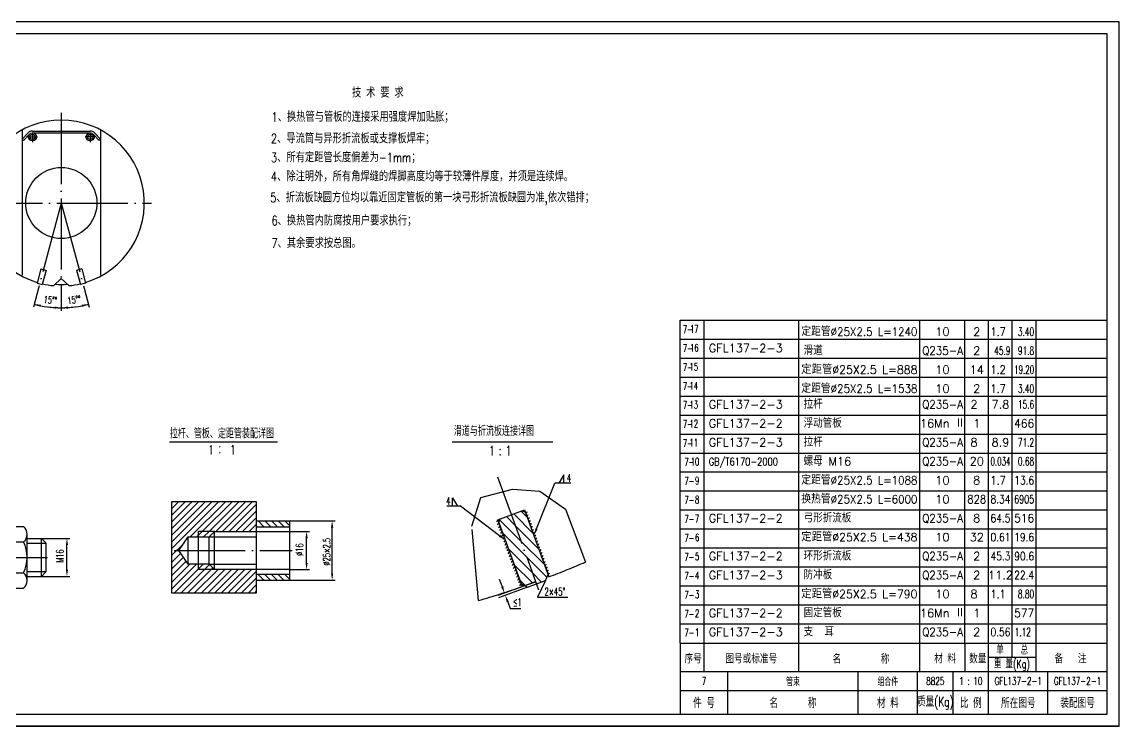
# Model space of a CAD drawing. Extents: x -955 to 1252, y 69 to 1417.
# Drawn here: x -147.1 to 315.5, y 1111.6 to 1408.6 of the extents above; entities that cross this region are included whole.
import ezdxf
from ezdxf.enums import TextEntityAlignment as Align

# ---------------------------------------------------------------- set-up
doc = ezdxf.new("R2010")
doc.units = 0
doc.header["$MEASUREMENT"] = 0
doc.linetypes.add('DASHDOT-M', pattern=[36, 30, -3, 0, -3])
doc.linetypes.add('DIVIDE-M', pattern=[39, 30, -3, 0, -3, 0, -3])
doc.layers.get('0').update_dxf_attribs({"linetype": 'CONTINUOUS'})
for name, color, linetype in [('1', 3, 'CONTINUOUS'), ('CDR_DWG1', 4, 'CONTINUOUS'), ('CDR_DWG2', 2, 'CONTINUOUS'), ('CDR_DWG3', 1, 'DASHDOT-M'), ('CDR_DWG4', 3, 'DIVIDE-M')]:
    doc.layers.add(name, color=color, linetype=linetype)
doc.styles.add('HZ', font='romans', dxfattribs={"width": 0.7, "bigfont": 'hz'})
doc.styles.get("Standard").update_dxf_attribs({"font": 'romans', "width": 0.7, "height": 3})

# ---------------------------------------------------------------- blocks, each defined once
blk = doc.blocks.new('*X104')
at = {"layer": '1', "color": 0, "linetype": 'Continuous'}
for p, q in [((31.44, 28.45), (22.49, 37.4)), ((29.01, 35.12), (25.33, 38.8)), ((36.62, 31.75), (28.44, 39.93)), ((34.19, 38.42), (31.55, 41.06)), ((39.05, 25.08), (29.01, 35.12)), ((33.86, 21.78), (23.83, 31.82)), ((41.48, 18.41), (31.44, 28.45)), ((36.29, 15.11), (26.25, 25.15)), ((42.43, 13.22), (33.86, 21.78)), ((36.3, 10.86), (28.68, 18.48)), ((40.19, 11.21), (36.29, 15.11)), ((33.19, 9.73), (31.11, 11.81))]:
    blk.add_line(p, q, dxfattribs=at)
blk = doc.blocks.new('*X103')
at = {"layer": '1', "color": 0, "linetype": 'Continuous'}
for p, q in [((21.24, 36.59), (21.76, 37.49)), ((21.68, 35.36), (22.21, 36.27)), ((22.13, 34.14), (22.65, 35.04)), ((22.58, 32.91), (23.1, 33.81)), ((23.02, 31.68), (23.55, 32.59)), ((23.47, 30.46), (23.99, 31.36)), ((23.92, 29.23), (24.44, 30.13)), ((24.36, 28), (24.89, 28.91)), ((24.81, 26.78), (25.33, 27.68)), ((25.26, 25.55), (25.78, 26.45)), ((25.7, 24.32), (26.23, 25.23)), ((26.15, 23.1), (26.67, 24)), ((26.6, 21.87), (27.12, 22.77)), ((27.04, 20.64), (27.56, 21.55)), ((27.49, 19.42), (28.01, 20.32)), ((27.94, 18.19), (28.46, 19.09)), ((28.38, 16.96), (28.9, 17.87)), ((28.83, 15.73), (29.35, 16.64)), ((29.27, 14.51), (29.8, 15.41)), ((29.72, 13.28), (30.24, 14.19)), ((30.17, 12.05), (30.69, 12.96)), ((30.61, 10.83), (31.14, 11.73)), ((31.06, 9.6), (31.58, 10.51))]:
    blk.add_line(p, q, dxfattribs=at)
blk = doc.blocks.new('*X102')
at = {"layer": '1', "color": 0, "linetype": 'Continuous'}
for p, q in [((33.61, 40.02), (34.13, 40.92)), ((34.06, 38.79), (34.58, 39.7)), ((34.5, 37.57), (35.03, 38.47)), ((34.95, 36.34), (35.47, 37.24)), ((35.4, 35.11), (35.92, 36.02)), ((35.84, 33.89), (36.37, 34.79)), ((36.29, 32.66), (36.81, 33.56)), ((36.74, 31.43), (37.26, 32.34)), ((37.18, 30.21), (37.71, 31.11)), ((37.63, 28.98), (38.15, 29.88)), ((38.08, 27.75), (38.6, 28.66)), ((38.52, 26.53), (39.04, 27.43)), ((38.97, 25.3), (39.49, 26.2)), ((39.42, 24.07), (39.94, 24.98)), ((39.86, 22.85), (40.38, 23.75)), ((40.31, 21.62), (40.83, 22.52)), ((40.75, 20.39), (41.28, 21.3)), ((41.2, 19.17), (41.72, 20.07)), ((41.65, 17.94), (42.17, 18.84)), ((42.09, 16.71), (42.62, 17.62)), ((42.54, 15.49), (43.06, 16.39)), ((42.99, 14.26), (43.51, 15.16))]:
    blk.add_line(p, q, dxfattribs=at)
blk = doc.blocks.new('A$C303304B3')
at = {"color": 3, "width": 0.68}
blk.add_text('2×45%%d', height=3.2, dxfattribs=at).set_placement((0.21, 0.75))

msp = doc.modelspace()

# ---------------------------------------------------------------- linework, layer by layer
for p, q in [((315.48, 1408.62), (-525.52, 1408.62)), ((315.48, 1111.62), (315.48, 1408.62)), ((-140.13, 1296.28), (-142.26, 1288.34)), ((-120.86, 1296.28), (-118.73, 1288.34)), ((-130.49, 1294.24), (-130.49, 1286.79)), ((-130.49, 1294.24), (-130.49, 1286.79)), ((130.48, 1274.79), (310.48, 1274.79)), ((130.48, 1266.79), (310.48, 1266.79)), ((130.48, 1258.79), (310.48, 1258.79)), ((130.48, 1250.79), (310.48, 1250.79)), ((180.48, 1146.79), (180.48, 1250.79)), ((130.48, 1242.79), (310.48, 1242.79)), ((130.48, 1234.79), (310.48, 1234.79)), ((130.48, 1226.79), (310.48, 1226.79)), ((81.33, 1217.55), (79.24, 1214.07)), ((81.33, 1214.07), (81.33, 1217.55)), ((130.48, 1218.79), (310.48, 1218.79)), ((69.88, 1194.82), (77.59, 1214.07)), ((84.35, 1214.07), (77.59, 1214.07)), ((34.49, 1204.36), (34.49, 1207.83)), ((34.49, 1207.83), (36.57, 1204.36)), ((130.48, 1210.79), (310.48, 1210.79)), ((-84.04, 1194.81), (-72.64, 1206.22)), ((-84.04, 1191.98), (-69.81, 1206.22)), ((-84.04, 1189.15), (-66.98, 1206.22)), ((-84.04, 1186.33), (-64.15, 1206.22)), ((-84.04, 1197.64), (-75.47, 1206.22)), ((-84.04, 1203.3), (-81.12, 1206.22)), ((-84.04, 1200.47), (-78.3, 1206.22)), ((-76.17, 1191.38), (-61.32, 1206.22)), ((-71.05, 1193.66), (-58.5, 1206.22)), ((-68.22, 1193.66), (-55.67, 1206.22)), ((-65.39, 1193.66), (-52.84, 1206.22)), ((-62.57, 1193.66), (-50.01, 1206.22)), ((-59.74, 1193.66), (-48.18, 1205.22)), ((33.2, 1204.36), (32.1, 1204.36)), ((37.85, 1204.36), (33.2, 1204.36)), ((54.32, 1191.88), (37.85, 1204.36)), ((130.48, 1202.79), (310.48, 1202.79)), ((-56.91, 1193.66), (-48.18, 1202.39)), ((-54.08, 1193.66), (-48.18, 1199.56)), ((-45.04, 1195.66), (-47.54, 1198.16)), ((-42.21, 1195.66), (-44.71, 1198.16)), ((-39.38, 1195.66), (-41.88, 1198.16)), ((-36.55, 1195.66), (-39.05, 1198.16)), ((-34.09, 1196.03), (-36.23, 1198.16)), ((-34.09, 1198.16), (-15.06, 1198.16)), ((-34.09, 1173.16), (-34.09, 1198.16)), ((54.53, 1199), (53.93, 1197.72)), ((63.92, 1202.42), (65.2, 1201.83)), ((-72.65, 1192.07), (-71.05, 1193.66)), ((-70.51, 1191.38), (-68.22, 1193.66)), ((-68.18, 1191.38), (-65.9, 1193.66)), ((-51.25, 1193.66), (-48.18, 1196.73)), ((-48.42, 1193.66), (-48.18, 1193.9)), ((-47.87, 1195.66), (-48.18, 1195.98)), ((-34.09, 1193.66), (-25.83, 1193.66)), ((-16.31, 1175.96), (-16.31, 1195.36)), ((130.48, 1194.79), (310.48, 1194.79)), ((-138.86, 1190.77), (-126.86, 1190.77)), ((-73.34, 1191.38), (-72.65, 1192.07)), ((-27.08, 1180.46), (-27.08, 1190.86)), ((-128.11, 1177.57), (-128.11, 1187.97)), ((-84.04, 1183.5), (-78.85, 1188.69)), ((-84.04, 1180.67), (-80.17, 1184.54)), ((130.48, 1186.79), (310.48, 1186.79)), ((-84.04, 1177.84), (-79.02, 1182.87)), ((-84.04, 1175.01), (-77.86, 1181.2)), ((-84.04, 1172.18), (-76.28, 1179.95)), ((-84.04, 1169.35), (-73.45, 1179.95)), ((-72.65, 1177.92), (-70.62, 1179.95)), ((-70.08, 1177.66), (-67.99, 1179.75)), ((-65.9, 1177.66), (-68.18, 1179.95)), ((-82.75, 1167.82), (-72.65, 1177.92)), ((-79.93, 1167.82), (-70.08, 1177.66)), ((-77.1, 1167.82), (-67.25, 1177.66)), ((-74.27, 1167.82), (-64.42, 1177.66)), ((-71.44, 1167.82), (-61.6, 1177.66)), ((-68.61, 1167.82), (-58.77, 1177.66)), ((-67.25, 1177.66), (-66.57, 1178.34)), ((-65.78, 1167.82), (-55.94, 1177.66)), ((-62.95, 1167.82), (-53.11, 1177.66)), ((-60.13, 1167.82), (-50.28, 1177.66)), ((-57.3, 1167.82), (-48.18, 1176.93)), ((-45.17, 1173.16), (-47.67, 1175.66)), ((-42.34, 1173.16), (-44.84, 1175.66)), ((-39.51, 1173.16), (-42.01, 1175.66)), ((-36.68, 1173.16), (-39.18, 1175.66)), ((-34.09, 1173.4), (-36.35, 1175.66)), ((-34.09, 1177.66), (-25.83, 1177.66)), ((73.59, 1172.95), (74.78, 1175.51)), ((130.48, 1178.79), (310.48, 1178.79)), ((-138.86, 1174.77), (-126.86, 1174.77)), ((-54.47, 1167.82), (-48.18, 1174.1)), ((-51.64, 1167.82), (-48.18, 1171.28)), ((-48, 1173.16), (-48.18, 1173.35)), ((-34.09, 1173.16), (-15.06, 1173.16)), ((69.49, 1172.52), (53.54, 1166.71)), ((55.33, 1170.56), (54.3, 1173.38)), ((66.07, 1170.21), (63.51, 1171.41)), ((63.85, 1170.47), (69.49, 1172.52)), ((66.07, 1170.21), (73.59, 1172.95)), ((73.59, 1172.95), (70.34, 1165.96)), ((130.48, 1170.79), (310.48, 1170.79)), ((-48.81, 1167.82), (-48.18, 1168.45)), ((66.07, 1170.21), (53.88, 1165.77)), ((70.34, 1165.96), (83.05, 1165.96)), ((57.73, 1163.98), (58.75, 1161.16)), ((58.75, 1161.16), (63.3, 1161.16)), ((130.48, 1162.79), (310.48, 1162.79)), ((130.48, 1154.79), (310.48, 1154.79)), ((130.48, 1146.62), (310.48, 1146.62)), ((130.48, 1146.62), (310.48, 1146.62)), ((270.48, 1140.62), (270.48, 1146.62)), ((260.48, 1140.62), (280.48, 1140.62)), ((130.49, 1134.62), (310.49, 1134.62)), ((130.49, 1126.62), (310.49, 1126.62)), ((-525.52, 1111.62), (315.48, 1111.62)), ((-525.52, 1111.62), (315.48, 1111.62)), ((315.48, 1111.62), (-525.52, 1111.62))]:
    msp.add_line(p, q)
for start, end in [(255, 270), (262.7401, 266.37), (270, 285), (273.63, 277.2599)]:
    msp.add_arc((-130.49, 1332.24), 44.2, start, end)
for points in [[(-139.1, 1289.36), (-139.31, 1288.45), (-141.93, 1289.54)], [(-133.28, 1288.59), (-133.31, 1287.66), (-130.49, 1288.04)], [(-127.68, 1287.66), (-127.71, 1288.59), (-130.49, 1288.04)], [(-121.67, 1288.45), (-121.89, 1289.36), (-119.05, 1289.54)], [(-16.78, 1195.36), (-15.84, 1195.36), (-16.31, 1198.16)], [(-27.54, 1190.86), (-26.61, 1190.86), (-27.08, 1193.66)], [(70.35, 1194.63), (69.42, 1195), (68.77, 1192.03)], [(-128.58, 1187.97), (-127.65, 1187.97), (-128.11, 1190.77)], [(54.62, 1192.28), (54.02, 1191.48), (56.71, 1190.07)], [(-27.54, 1180.46), (-26.61, 1180.46), (-27.08, 1177.66)], [(-128.58, 1177.57), (-127.65, 1177.57), (-128.11, 1174.77)], [(-16.78, 1175.96), (-15.84, 1175.96), (-16.31, 1173.16)], [(55.8, 1170.73), (54.86, 1170.39), (56.36, 1167.74)], [(58.2, 1164.15), (57.26, 1163.81), (56.7, 1166.8)]]:
    msp.add_solid(points)
at = {"layer": 'CDR_DWG1'}
for p, q in [((310.48, 1403.62), (-500.52, 1403.62)), ((310.48, 1116.62), (310.48, 1403.62)), ((-147.05, 1363.07), (-147.05, 1301.74)), ((-147.05, 1359.22), (-144.58, 1361.69)), ((-146.45, 1358.62), (-143.99, 1361.08)), ((-144.69, 1360.11), (-140.51, 1360.11)), ((-142.64, 1362), (-142.64, 1359.16)), ((-142.62, 1362.61), (-118.34, 1362.61)), ((-142.62, 1361.78), (-118.35, 1361.78)), ((-116.3, 1360.11), (-120.48, 1360.11)), ((-118.35, 1362), (-118.35, 1359.16)), ((-118.35, 1362), (-118.35, 1359.16)), ((-114.54, 1358.62), (-116.99, 1361.08)), ((-113.94, 1359.22), (-116.41, 1361.69)), ((-113.94, 1363.07), (-113.94, 1301.74)), ((-147.05, 1359.22), (-146.45, 1358.62)), ((-142.64, 1359.16), (-142.64, 1357.97)), ((-118.35, 1359.16), (-118.35, 1357.97)), ((-113.94, 1359.22), (-114.54, 1358.62)), ((-139.13, 1304.46), (-140.73, 1298.46)), ((-139.13, 1304.46), (-136.94, 1303.78)), ((-121.86, 1304.46), (-124.05, 1303.78)), ((-121.86, 1304.46), (-120.25, 1298.46)), ((-136.91, 1303.86), (-138.51, 1297.87)), ((-130.5, 1300.4), (-133.6, 1297.43)), ((-130.5, 1300.4), (-127.39, 1297.43)), ((-124.08, 1303.86), (-122.47, 1297.87)), ((-140.73, 1298.46), (-138.51, 1297.87)), ((-133.6, 1297.43), (-133.65, 1297.39)), ((-127.39, 1297.43), (-127.33, 1297.38)), ((-120.25, 1298.46), (-122.47, 1297.87)), ((130.48, 1282.79), (310.48, 1282.79)), ((130.48, 1250.79), (130.48, 1282.79)), ((140.48, 1250.79), (140.48, 1282.79)), ((180.48, 1250.79), (180.48, 1282.79)), ((231.48, 1250.79), (231.48, 1282.79)), ((250.48, 1250.79), (250.48, 1282.79)), ((260.48, 1250.79), (260.48, 1282.79)), ((270.48, 1250.79), (270.48, 1282.79)), ((280.48, 1250.79), (280.48, 1282.79)), ((130.48, 1146.79), (130.48, 1250.79)), ((140.48, 1146.79), (140.48, 1250.79)), ((180.48, 1146.79), (180.48, 1250.79)), ((231.48, 1146.79), (231.48, 1250.79)), ((250.48, 1146.79), (250.48, 1250.79)), ((260.48, 1146.79), (260.48, 1250.79)), ((270.48, 1146.79), (270.48, 1250.79)), ((280.48, 1146.79), (280.48, 1250.79)), ((-84.04, 1206.22), (-84.04, 1167.82)), ((-48.18, 1206.22), (-84.04, 1206.22)), ((-84.04, 1206.12), (-83.95, 1206.22)), ((-48.18, 1167.82), (-48.18, 1206.22)), ((53.59, 1198.66), (64.86, 1202.76)), ((64.86, 1202.76), (75.12, 1174.57)), ((-48.18, 1198.16), (-34.09, 1198.16)), ((53.59, 1198.66), (63.85, 1170.47)), ((-154.61, 1195.77), (-146.48, 1195.77)), ((-72.65, 1177.66), (-72.65, 1193.66)), ((-65.9, 1193.66), (-72.65, 1193.66)), ((-65.9, 1177.66), (-65.9, 1193.66)), ((-65.9, 1193.66), (-34.09, 1193.66)), ((-48.18, 1195.66), (-34.09, 1195.66)), ((-154.61, 1189.27), (-146.48, 1189.27)), ((-144.86, 1173.02), (-144.86, 1192.52)), ((-144.86, 1190.77), (-138.86, 1190.77)), ((-138.86, 1174.77), (-138.86, 1190.77)), ((-138.86, 1190.77), (-136.86, 1188.77)), ((-80.95, 1185.66), (-76.99, 1191.38)), ((-76.99, 1179.95), (-76.99, 1191.38)), ((-76.99, 1191.38), (-68.18, 1191.38)), ((-68.18, 1179.95), (-68.18, 1191.38)), ((-68.18, 1191.38), (-48.18, 1191.38)), ((-144.86, 1188.77), (-136.86, 1188.77)), ((-136.86, 1176.77), (-136.86, 1188.77)), ((-76.99, 1179.95), (-80.95, 1185.66)), ((-68.18, 1179.95), (-76.99, 1179.95)), ((-68.18, 1179.95), (-48.18, 1179.95)), ((-154.61, 1176.27), (-146.48, 1176.27)), ((-144.86, 1176.77), (-136.86, 1176.77)), ((-138.86, 1174.77), (-136.86, 1176.77)), ((-65.9, 1177.66), (-72.65, 1177.66)), ((-34.09, 1177.66), (-65.9, 1177.66)), ((-48.18, 1175.66), (-34.09, 1175.66)), ((-144.86, 1174.77), (-138.86, 1174.77)), ((-48.18, 1173.16), (-34.09, 1173.16)), ((-154.61, 1169.77), (-146.48, 1169.77)), ((-84.04, 1167.82), (-48.18, 1167.82)), ((130.48, 1146.62), (130.48, 1116.62)), ((140.48, 1134.62), (140.48, 1146.62)), ((180.48, 1134.62), (180.48, 1146.62)), ((231.48, 1134.62), (231.48, 1146.62)), ((250.48, 1146.79), (250.48, 1134.62)), ((260.48, 1134.62), (260.48, 1146.62)), ((280.48, 1134.62), (280.48, 1146.62)), ((130.48, 1134.62), (310.48, 1134.62)), ((150.49, 1116.62), (150.49, 1134.62)), ((205.49, 1116.62), (205.49, 1134.62)), ((230.49, 1116.62), (230.49, 1134.62)), ((245.49, 1116.62), (245.49, 1134.62)), ((260.49, 1116.62), (260.49, 1134.62)), ((285.49, 1116.62), (285.49, 1134.62)), ((-500.52, 1116.62), (310.48, 1116.62)), ((130.49, 1116.62), (310.48, 1116.62))]:
    msp.add_line(p, q, dxfattribs=at)
for centre, radius in [((-142.64, 1360.11), 1.67), ((-142.64, 1360.11), 1.08), ((-118.35, 1360.11), 1.67), ((-118.35, 1360.11), 1.08), ((-130.49, 1332.24), 15.01)]:
    msp.add_circle(centre, radius, dxfattribs=at)
for centre, radius, start, end in [((-130.49, 1332.24), 35, 286.8811, 253.1189), ((-142.64, 1360.11), 2.5, 89.5947, 140.9171), ((-118.35, 1360.11), 2.5, 39.0829, 90.4053), ((-130.49, 1332.24), 35, 256.8811, 264.8161), ((-130.49, 1332.24), 34.36, 265.9137, 274.1215), ((-130.49, 1332.24), 35, 275.186, 283.1189), ((-148.92, 1192.52), 4.06, 306.8699, 53.1301), ((-158.67, 1182.77), 13.81, 331.9275, 28.0725), ((-148.92, 1173.02), 4.06, 306.8699, 53.1301)]:
    msp.add_arc(centre, radius, start, end, dxfattribs=at)
at = {"layer": 'CDR_DWG2'}
for p, q in [((-84.82, 1231.5), (-39.34, 1231.5)), ((34.24, 1231.5), (76.68, 1231.5))]:
    msp.add_line(p, q, dxfattribs=at)
at = {"layer": 'CDR_DWG3', "linetype": 'DASHDOT-M'}
for p, q in [((-130.49, 1370.24), (-130.49, 1294.24)), ((-168.49, 1332.24), (-92.49, 1332.24)), ((-130.49, 1332.24), (-140.13, 1296.28)), ((-130.49, 1332.24), (-120.86, 1296.28)), ((53.37, 1216.81), (70.72, 1169.13)), ((-82.93, 1185.66), (-33.1, 1185.66)), ((-202.36, 1182.77), (-136.14, 1182.77))]:
    msp.add_line(p, q, dxfattribs=at)
at = {"layer": 'CDR_DWG4', "linetype": 'DIVIDE-M'}
msp.add_lwpolyline([(45.42, 1164.58), (42.61, 1195.95), (46.39, 1207.97), (59.79, 1211.57), (71.3, 1210.72), (82.12, 1203.16), (90.5, 1180.81)], dxfattribs=at)
for start, end in [(290.8692, 293.2738), (286.3285, 289.1308)]:
    msp.add_arc((-65.77, 1544.12), 395.5, start, end, dxfattribs=at)

# ---------------------------------------------------------------- block references
for name, p in [('*X103', (31.83, 1161.16)), ('*X104', (31.83, 1161.16)), ('*X102', (31.83, 1161.16)), ('A$C303304B3', (73, 1165.96))]:
    msp.add_blockref(name, p)

# ---------------------------------------------------------------- texts
at = {"style": 'HZ'}
for s, height, width, p in [('           技 术 要 求', 4, 0.75, (-32.52, 1376.76)), ('1、换热管与管板的连接采用强度焊加贴胀；', 4, 0.75, (-41.82, 1366.53)), ('2、导流筒与异形折流板或支撑板焊牢；', 4, 0.75, (-42.07, 1357.45)), ('3、所有定距管长度偏差为-1mm；', 4, 0.75, (-42.07, 1349.45)), ('4、除注明外，所有角焊缝的焊脚高度均等于较薄件厚度，并须是连续焊。', 4, 0.75, (-42.07, 1341.45)), ('5、折流板缺圆方位均以靠近固定管板的第一块弓形折流板缺圆为准,依次错排；', 4, 0.75, (-42.34, 1332.56)), ('6、换热管内防腐按用户要求执行；', 4, 0.75, (-41.87, 1322.79)), ('7、其余要求按总图。', 4, 0.75, (-41.87, 1313.31)), ('7-', 3.2, 0.65, (131.57, 1277.4)), ('7-', 3.2, 0.65, (131.57, 1269.4)), ('7-', 3.2, 0.65, (131.57, 1261.4)), ('7-', 3.2, 0.65, (131.57, 1253.4)), ('7-', 3.2, 0.65, (131.57, 1245.4)), ('7-', 3.2, 0.65, (131.57, 1237.4)), ('7-', 3.2, 0.65, (131.57, 1229.36)), ('7-', 3.2, 0.65, (132.26, 1221.37)), ('GB/T6170-2000', 3.2, 0.8, (142.48, 1221.54)), ('4', 3.2, 0.6, (82.71, 1214.65)), ('7-', 3.2, 0.65, (132.26, 1213.37)), ('4', 3.2, 0.6, (31.83, 1204.93)), ('7-', 3.2, 0.65, (132.26, 1205.37)), ('7-', 3.2, 0.65, (132.26, 1197.37)), ('7-', 3.2, 0.65, (132.26, 1189.37)), ('7-', 3.2, 0.65, (132.26, 1181.37)), ('7-', 3.2, 0.65, (132.26, 1173.37)), ('7-', 3.2, 0.65, (132.26, 1165.37)), ('≤1', 3.2, 0.6, (59.94, 1162.22)), ('7-', 3.2, 0.65, (132.26, 1157.37)), ('7-', 3.2, 0.65, (132.26, 1149.37)), ('单', 3.5, 0.7, (263.66, 1141.87)), ('总', 3.5, 0.7, (273.92, 1141.82)), ('序号', 3.5, 0.8, (132.27, 1138.1)), ('图号或标准号', 3.5, 0.8, (149.5, 1138.11)), ('名        称', 3.5, 0.8, (194.67, 1138)), ('材 料', 3.5, 0.8, (237.54, 1138.17)), ('数量', 3.5, 0.8, (252.27, 1138.12)), ('重 量(Kg)', 3.5, 0.7, (262.72, 1136.09)), ('备   注', 3.5, 0.8, (288.22, 1138.12))]:
    msp.add_text(s, height=height, dxfattribs=dict(at, width=width)).set_placement(p)
at = {"style": 'HZ', "width": 0.65}
for s, rotation, p in [('15%%d%%d', 353.5698, (-138.1, 1290.12)), ('15%%d%%d', 7.5, (-127.73, 1289.53)), ('%%c25×2.5', 90, (-17.16, 1179.31)), ('M16', 90, (-129.61, 1180.5)), ('%%c16', 90, (-28.58, 1183.39))]:
    msp.add_text(s, height=3, rotation=rotation, dxfattribs=at).set_placement(p)
for s, p in [('17', (138.19, 1277.54)), ('16', (138.19, 1269.54)), ('15', (137.98, 1261.54)), ('14', (137.98, 1253.54)), ('13', (137.98, 1245.54)), ('12', (137.98, 1237.54)), ('11', (137.98, 1229.54)), ('10', (138.48, 1221.54)), ('9', (138.48, 1213.54)), ('8', (138.48, 1205.54)), ('7', (138.48, 1197.54)), ('6', (138.48, 1189.54)), ('5', (138.48, 1181.54)), ('4', (138.48, 1173.54)), ('3', (138.48, 1165.54)), ('2', (138.48, 1157.54)), ('1', (138.48, 1149.54))]:
    msp.add_text(s, height=3.2, dxfattribs=at).set_placement(p, align=Align.RIGHT)
at = {"style": 'HZ'}
for s, width, p, p2 in [('定距管%%C25X2.5 L=1240', 0.86116, (181.48, 1276.2), (230.48, 1276.2)), ('1.7 ', 0.709859, (261.28, 1276.2), (269.68, 1276.2)), (' 3.40', 0.572727, (271.28, 1276.2), (279.68, 1276.2)), ('Q235-A', 0.8256, (232.48, 1268.2), (249.68, 1268.2)), (' 45.9', 0.57931, (261.28, 1268.2), (269.68, 1268.2)), (' 91.8', 0.572727, (271.28, 1268.2), (279.68, 1268.2)), ('定距管%%C25X2.5 L=888', 0.914748, (181.48, 1260.2), (230.48, 1260.2)), ('1.2 ', 0.709859, (261.28, 1260.2), (269.68, 1260.2)), ('19.20', 0.57931, (271.28, 1260.2), (279.68, 1260.2)), ('定距管%%C25X2.5 L=1538', 0.86116, (181.48, 1252.2), (230.48, 1252.2)), ('1.7 ', 0.709859, (261.28, 1252.2), (269.68, 1252.2)), (' 3.40', 0.572727, (271.28, 1252.2), (279.68, 1252.2)), ('Q235-A', 0.8256, (232.48, 1245.54), (249.68, 1245.54)), (' 15.6', 0.572727, (271.28, 1245.54), (279.68, 1245.54)), ('466', 0.884211, (271.28, 1237.54), (279.68, 1237.54)), ('Q235-A', 0.8256, (232.48, 1229.54), (249.68, 1229.54)), (' 71.2', 0.572727, (271.28, 1229.54), (279.68, 1229.54)), ('Q235-A', 0.8256, (232.48, 1221.54), (249.68, 1221.54)), ('0.034', 0.572727, (261.28, 1221.54), (269.68, 1221.54)), (' 0.68', 0.572727, (271.28, 1221.54), (279.68, 1221.54)), ('定距管%%C25X2.5 L=1088', 0.86116, (181.48, 1213.54), (230.48, 1213.54)), ('1.7 ', 0.709859, (261.28, 1213.54), (269.68, 1213.54)), ('13.6', 0.752239, (271.28, 1213.54), (279.68, 1213.54)), ('换热管%%C25X2.5 L=6000', 0.86116, (181.48, 1205.54), (230.48, 1205.54)), ('828', 0.842105, (251.48, 1205.54), (259.48, 1205.54)), ('8.34', 0.741176, (261.28, 1205.54), (269.68, 1205.54)), ('6905', 0.654545, (271.28, 1205.54), (279.68, 1205.54)), ('Q235-A', 0.8256, (232.48, 1197.54), (249.68, 1197.54)), ('64.5', 0.752239, (261.28, 1197.54), (269.68, 1197.54)), ('516', 0.884211, (271.28, 1197.54), (279.68, 1197.54)), ('定距管%%C25X2.5 L=438', 0.914748, (181.48, 1189.54), (230.48, 1189.54)), ('0.61', 0.82623, (261.28, 1189.54), (269.68, 1189.54)), ('19.6', 0.752239, (271.28, 1189.54), (279.68, 1189.54)), ('Q235-A', 0.8256, (232.48, 1181.54), (249.68, 1181.54)), ('45.3', 0.752239, (261.28, 1181.54), (269.68, 1181.54)), ('90.6', 0.752239, (271.28, 1181.54), (279.68, 1181.54)), ('Q235-A', 0.8256, (232.48, 1173.54), (249.68, 1173.54)), ('22.4', 0.741176, (271.28, 1173.54), (279.68, 1173.54)), ('定距管%%C25X2.5 L=790', 0.914748, (181.48, 1165.54), (230.48, 1165.54)), ('1.1 ', 0.709859, (261.28, 1165.54), (269.68, 1165.54)), (' 8.80', 0.572727, (271.28, 1165.54), (279.68, 1165.54)), ('577', 0.884211, (271.28, 1157.54), (279.68, 1157.54)), ('Q235-A', 0.8256, (232.48, 1149.54), (249.68, 1149.54)), ('0.56', 0.752239, (261.28, 1149.54), (269.68, 1149.54)), (' 1.12', 0.572727, (269.91, 1149.54), (278.31, 1149.54))]:
    msp.add_text(s, height=3.5, dxfattribs=dict(at, width=width)).set_placement(p, p2, align=Align.FIT)
for s, p in [('10', (240.98, 1276.2)), ('2', (255.48, 1276.2)), ('2', (255.48, 1268.2)), ('10', (240.98, 1260.2)), ('14', (255.48, 1260.2)), ('10', (240.98, 1252.2)), ('2', (255.48, 1252.2)), ('2 ', (255.48, 1245.54)), ('7.8', (265.48, 1245.54)), ('16Mn Ⅱ', (240.98, 1237.54)), ('1', (255.48, 1237.54)), ('8 ', (255.48, 1229.54)), ('8.9', (265.48, 1229.54)), ('20', (255.48, 1221.54)), ('10', (240.98, 1213.54)), ('8', (255.48, 1213.54)), ('10', (240.98, 1205.54)), ('8', (255.48, 1197.54)), ('10', (240.98, 1189.54)), ('32', (255.48, 1189.54)), ('2', (255.48, 1181.54)), ('2', (255.48, 1173.54)), ('11.2', (265.48, 1173.54)), ('10', (240.98, 1165.54)), ('8 ', (255.48, 1165.54)), ('16Mn Ⅱ', (240.98, 1157.54)), ('1', (255.48, 1157.54)), ('2', (255.48, 1149.54))]:
    msp.add_text(s, height=3.5, dxfattribs=at).set_placement(p, align=Align.CENTER)
for s, p in [('GFL137-2-3', (142.48, 1269.28)), ('滑道', (182.48, 1268.2)), ('GFL137-2-3', (142.48, 1245.54)), ('拉杆', (182.48, 1245.54)), ('GFL137-2-2', (142.48, 1237.54)), ('浮动管板', (182.48, 1237.54)), ('GFL137-2-3', (142.48, 1229.54)), ('拉杆', (182.48, 1229.54)), ('螺母 M16', (182.48, 1221.54)), ('GFL137-2-2', (142.48, 1197.54)), ('弓形折流板', (182.48, 1197.54)), ('GFL137-2-2', (142.48, 1181.54)), ('环形折流板', (182.48, 1181.54)), ('GFL137-2-3', (142.48, 1173.54)), ('防冲板', (182.48, 1173.54)), ('固定管板', (182.48, 1157.54)), ('GFL137-2-2', (142.48, 1157.54)), ('GFL137-2-3', (142.48, 1149.54)), ('支  耳', (182.48, 1149.54))]:
    msp.add_text(s, height=3.5, dxfattribs=at).set_placement(p)
at = {"style": 'HZ', "width": 0.7}
for s, height, p in [('7', 3.2, (140.49, 1130.62)), ('管束', 3.2, (177.99, 1130.62)), ('组合件', 3.2, (217.99, 1130.62)), ('8825', 3.2, (237.99, 1130.62)), ('1 : 10', 3.2, (252.99, 1130.62)), ('GFL137-2-1', 3.2, (272.99, 1130.62)), ('GFL137-2-1', 3.2, (297.99, 1130.62)), ('质量(Kg)', 4, (237.99, 1121.62)), ('件 号', 4, (140.49, 1121.62)), ('名      称', 4, (177.99, 1121.62)), ('材 料', 4, (217.99, 1121.62)), ('比 例', 4, (252.99, 1121.62)), ('所在图号', 4, (272.99, 1121.62)), ('装配图号', 4, (297.99, 1121.62))]:
    msp.add_text(s, height=height, dxfattribs=at).set_placement(p, align=Align.MIDDLE)
at = {"layer": 'CDR_DWG2', "style": 'HZ', "width": 0.65}
for s, p in [('拉杆、管板、定距管装配详图', (-62.78, 1235.33)), ('1 ： 1', (-62.78, 1228.17))]:
    msp.add_text(s, height=4, dxfattribs=at).set_placement(p, align=Align.MIDDLE)
for s, p in [('滑道与折流板连接详图', (35.01, 1234.04)), ('1 : 1', (50, 1225.79))]:
    msp.add_text(s, height=4, dxfattribs=at).set_placement(p)

doc.saveas('drawing.dxf')
